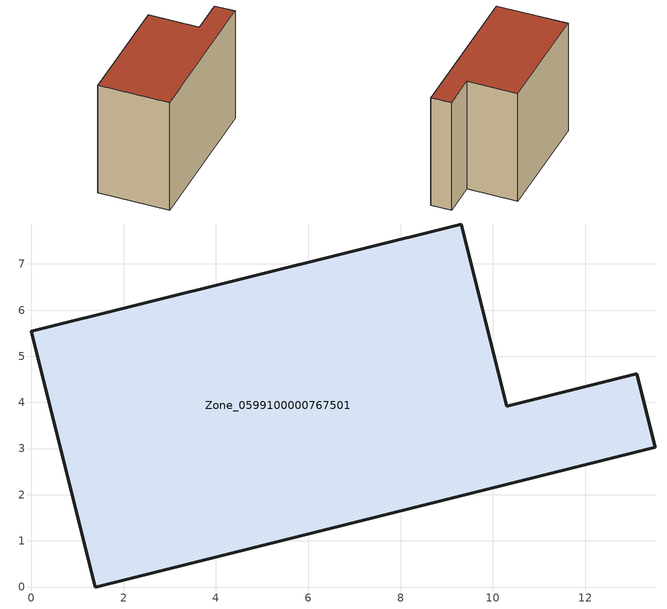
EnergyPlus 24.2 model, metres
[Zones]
Zone_0599100000767501
 floor ground (C_G): 0,5.54 9.31,7.87 10.3,3.92 13.12,4.62 13.52,3.03 1.38,0 z0
 wall outside (C_F): 9.31,7.87 0,5.54 1.38,0 13.52,3.03 13.12,4.62 10.3,3.92 9.31,7.87 z0:9.73
 roof outside (C_R): 13.52,3.03 13.12,4.62 10.3,3.92 9.31,7.87 0,5.54 1.38,0 z9.73
[BUILDING]
Pand.0599100000767501: North Axis=0; Terrain=City; Loads Convergence Tolerance Value=0.04; Temperature Convergence Tolerance Value=0.4; Solar Distribution=FullExterior; Maximum Number of Warmup Days=25; Minimum Number of Warmup Days=1
[Site:Location]
Rotterdam.The.Hague.AP_ZH_NLD Design_Conditions: Latitude=51.96; Longitude=4.45; Time Zone=1; Elevation=-4.5
[SITE:GROUNDTEMPERATURE:BUILDINGSURFACE]
18, 18, 18, 18, 18, 18, 18, 18, 18, 18, 18, 18
[MATERIAL] Thermal Absorptance=0.9; Solar Absorptance=0.7; Visible Absorptance=0.7
Name | Roughness | Thickness | Conductivity | Density | Specific Heat
G.TI.2006-2014 | MediumSmooth | 0.15 | 0.06 | 540 | 1210
F.TI.2006-2014 | Rough | 0.3 | 0.12 | 1920 | 840
R.TI.2006-2014 | MediumRough | 0.2 | 0.08 | 1500 | 1000
[CONSTRUCTION]
C_G: G.TI.2006-2014
C_F: F.TI.2006-2014
C_R: R.TI.2006-2014
[ZONE]
Zone_0599100000767501: Type=1; Multiplier=1; Ceiling Height=Autocalculate; Volume=Autocalculate; Floor Area=autocalculate; Part of Total Floor Area=Yes
[ZONEINFILTRATION:DESIGNFLOWRATE]
Infil_Zone_0599100000767501: Zone or ZoneList or Space or SpaceList=Zone_0599100000767501; Schedule=AlwaysOn; Design Flow Rate Calculation Method=Flow/Area; Flow Rate per Floor Area=0.0015; Constant Term Coefficient=1; Temperature Term Coefficient=0; Velocity Term Coefficient=0; Velocity Squared Term Coefficient=0
[HVACTEMPLATE:ZONE:IDEALLOADSAIRSYSTEM]
Zone_0599100000767501: Maximum Heating Supply Air Temperature=50; Minimum Cooling Supply Air Temperature=13; Maximum Heating Supply Air Humidity Ratio=0.0156; Minimum Cooling Supply Air Humidity Ratio=0.0077; Heating Limit=NoLimit; Cooling Limit=NoLimit; Dehumidification Control Type=ConstantSensibleHeatRatio; Cooling Sensible Heat Ratio=0.7; Dehumidification Setpoint=60; Humidification Control Type=None; Humidification Setpoint=30; Outdoor Air Method=None; Outdoor Air Flow Rate per Person=0.00944; Outdoor Air Flow Rate per Zone Floor Area=0; Outdoor Air Flow Rate per Zone=0; Demand Controlled Ventilation Type=None; Outdoor Air Economizer Type=NoEconomizer; Heat Recovery Type=None; Sensible Heat Recovery Effectiveness=0.7; Latent Heat Recovery Effectiveness=0.65
[ZONECONTROL:THERMOSTAT]
ThermostatControl_Zone_0599100000767501: Zone or ZoneList=Zone_0599100000767501; Control Type Schedule=DualSetpointControlType; Control 1=Thermostat_Zone_0599100000767501; Temperature Difference Between Cutout And Setpoint=0
[THERMOSTATSETPOINT:DUALSETPOINT]
Thermostat_Zone_0599100000767501: Heating Setpoint Temperature Schedule=HeatingSetpoint_Zone_0599100000767501; Cooling Setpoint Temperature Schedule=CoolingSetpoint_Zone_0599100000767501
[SCHEDULE:COMPACT]
HeatingSetpoint_Zone_0599100000767501: Through: 12/31, For: AllDays, Until: 24:00, 21
CoolingSetpoint_Zone_0599100000767501: Through: 12/31, For: AllDays, Until: 24:00, 24
DualSetpointControlType: Through: 12/31, For: AllDays, Until: 24:00, 4
AlwaysOn: Through: 12/31, For: AllDays, Until: 24:00, 1
